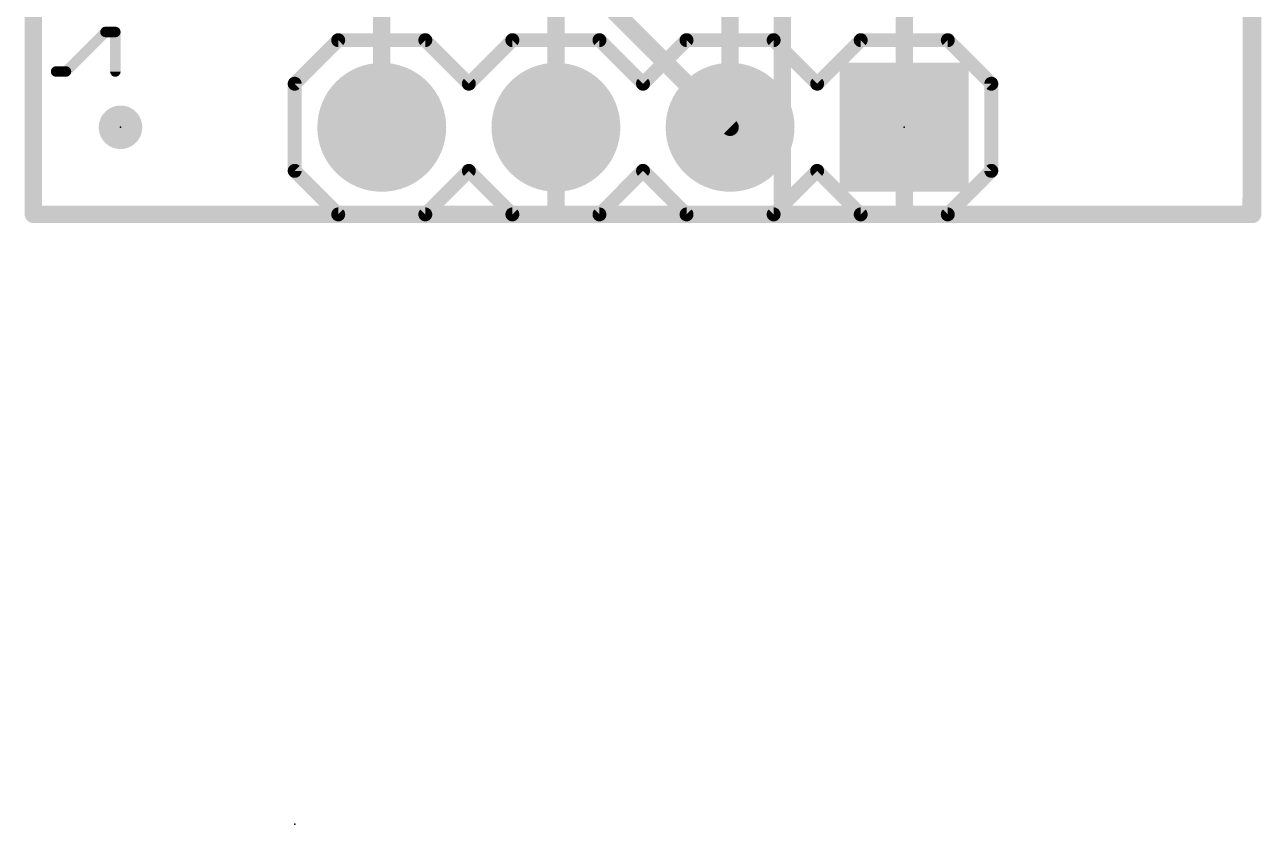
# Model space of a CAD drawing. Extents: x -0.1 to 17.9, y -8.9 to 17.9.
# Drawn here: x -0.13 to 17.91, y -8.89 to 2.76 of the extents above; entities that cross this region are included whole.
import ezdxf

# ---------------------------------------------------------------- set-up
doc = ezdxf.new("R2010")
doc.units = 0
for name, color, linetype in [('1', 12, 'CONTINUOUS'), ('16', 132, 'CONTINUOUS'), ('17', 110, 'CONTINUOUS'), ('20', 53, 'CONTINUOUS'), ('21', 41, 'CONTINUOUS'), ('23', 53, 'CONTINUOUS'), ('51', 53, 'CONTINUOUS')]:
    doc.layers.add(name, color=color, linetype=linetype)

# ---------------------------------------------------------------- blocks, each defined once
blk = doc.blocks.new('RECT')
blk.add_solid([(-0.5, -0.5), (0.5, -0.5), (-0.5, 0.5), (0.5, 0.5)])
blk = doc.blocks.new('SQUAREP')
blk.add_solid([(-0.5, -0.5), (0.5, -0.5), (-0.5, 0.5), (0.5, 0.5)])
blk = doc.blocks.new('ROUNDP')
at = {"const_width": 0.5}
blk.add_lwpolyline([(0, -0.25, 1), (0, 0.25, 1), (0, -0.25)], format="xyb", dxfattribs=at)
blk = doc.blocks.new('PIE')
at = {"const_width": 0.5}
blk.add_lwpolyline([(0, -0.25, 1), (0, 0.25, 1), (0, -0.25)], format="xyb", dxfattribs=at)

msp = doc.modelspace()

# ---------------------------------------------------------------- linework, layer by layer
at = {"layer": '1', "const_width": 0.254}
for points in [[(0, 0), (0, 17.78)], [(17.78, 17.78), (17.78, 0)], [(10.16, 1.27), (10.16, 6.35)], [(5.08, 1.27), (5.08, 3.81)], [(17.78, 0), (0, 0)]]:
    msp.add_lwpolyline(points, dxfattribs=at)
at = {"layer": '1', "const_width": 0.127}
for points in [[(5.0165, 1.27, 1), (5.1435, 1.27)], [(10.0965, 1.27, 1), (10.2235, 1.27)], [(0, 0.0635, 1), (0, -0.0635)], [(-0.0635, 0, 1), (0.0635, 0)], [(17.7165, 0, 1), (17.8435, 0)], [(17.78, -0.0635, 1), (17.78, 0.0635)]]:
    msp.add_lwpolyline(points, format="xyb", dxfattribs=at)
at = {"layer": '16'}
for points, const_width in [([(0, 0), (0, 17.78)], 0.254), ([(10.922, 17.78), (10.922, 0)], 0.254), ([(17.78, 0), (17.78, 17.78)], 0.254), ([(7.62, 0), (7.62, 6.858)], 0.254), ([(12.7, 6.858), (12.7, 0)], 0.254), ([(7.62, 5.08), (7.62, 0)], 0.254), ([(6.985, 4.445), (10.16, 1.27)], 0.254), ([(7.62, 1.27), (7.62, 2.921)], 0.254), ([(1.0505, 2.6593), (0.4743, 2.0831)], 0.1524), ([(1.1945, 2.6593), (1.0505, 2.6593)], 0.1524), ([(1.1945, 2.0831), (1.1945, 2.6593)], 0.1524), ([(0.4743, 2.0831), (0.3302, 2.0831)], 0.1524), ([(7.62, 0), (0, 0)], 0.254), ([(12.7, 0), (7.62, 0)], 0.254), ([(10.922, 0), (17.78, 0)], 0.254)]:
    msp.add_lwpolyline(points, dxfattribs=dict(at, const_width=const_width))
for points, const_width in [([(1.0505, 2.6974, 1), (1.0505, 2.6212)], 0.0762), ([(1.0774, 2.6324, 1), (1.0235, 2.6863)], 0.0762), ([(1.2326, 2.6593, 1), (1.1564, 2.6593)], 0.0762), ([(1.1945, 2.6212, 1), (1.1945, 2.6974)], 0.0762), ([(0.3302, 2.1212, 1), (0.3302, 2.045)], 0.0762), ([(0.4473, 2.11, 1), (0.5012, 2.0561)], 0.0762), ([(0.4743, 2.045, 1), (0.4743, 2.1212)], 0.0762), ([(1.1564, 2.0831, 1), (1.2326, 2.0831)], 0.0762), ([(7.5565, 1.27, 1), (7.6835, 1.27)], 0.127), ([(10.1151, 1.2251, 1), (10.2049, 1.3149)], 0.127), ([(0, 0.0635, 1), (0, -0.0635)], 0.127), ([(-0.0635, 0, 1), (0.0635, 0)], 0.127), ([(7.62, 0.0635, 1), (7.62, -0.0635)], 0.127), ([(7.5565, 0, 1), (7.6835, 0)], 0.127), ([(7.5565, 0, 1), (7.6835, 0)], 0.127), ([(7.62, -0.0635, 1), (7.62, 0.0635)], 0.127), ([(10.922, 0.0635, 1), (10.922, -0.0635)], 0.127), ([(10.8585, 0, 1), (10.9855, 0)], 0.127), ([(12.6365, 0, 1), (12.7635, 0)], 0.127), ([(12.7, -0.0635, 1), (12.7, 0.0635)], 0.127), ([(17.7165, 0, 1), (17.8435, 0)], 0.127), ([(17.78, -0.0635, 1), (17.78, 0.0635)], 0.127)]:
    msp.add_lwpolyline(points, format="xyb", dxfattribs=dict(at, const_width=const_width))
at = {"layer": '20', "const_width": 0.254}
for points in [[(0, 17.78), (0, 0)], [(17.76, 0), (17.78, 17.78)], [(0, 0), (17.76, 0)]]:
    msp.add_lwpolyline(points, dxfattribs=at)
at = {"layer": '20', "const_width": 0.127}
for points in [[(0, 0.0635, 1), (0, -0.0635)], [(-0.0635, 0, 1), (0.0635, 0)], [(17.6965, 0.0001, 1), (17.8235, -0.0001)], [(17.76, -0.0635, 1), (17.76, 0.0635)]]:
    msp.add_lwpolyline(points, format="xyb", dxfattribs=at)
at = {"layer": '21', "const_width": 0.2032}
for points in [[(3.81, 1.905), (4.445, 2.54)], [(4.445, 2.54), (5.715, 2.54)], [(6.35, 1.905), (5.715, 2.54)], [(6.35, 1.905), (6.985, 2.54)], [(6.985, 2.54), (8.255, 2.54)], [(8.255, 2.54), (8.89, 1.905)], [(8.89, 1.905), (9.525, 2.54)], [(9.525, 2.54), (10.795, 2.54)], [(10.795, 2.54), (11.43, 1.905)], [(11.43, 1.905), (12.065, 2.54)], [(12.065, 2.54), (13.335, 2.54)], [(13.97, 1.905), (13.335, 2.54)], [(3.81, 0.635), (3.81, 1.905)], [(13.97, 0.635), (13.97, 1.905)], [(4.445, 0), (3.81, 0.635)], [(5.715, 0), (6.35, 0.635)], [(6.985, 0), (6.35, 0.635)], [(8.89, 0.635), (8.255, 0)], [(9.525, 0), (8.89, 0.635)], [(11.43, 0.635), (10.795, 0)], [(12.065, 0), (11.43, 0.635)], [(13.335, 0), (13.97, 0.635)], [(5.715, 0), (4.445, 0)], [(8.255, 0), (6.985, 0)], [(10.795, 0), (9.525, 0)], [(13.335, 0), (12.065, 0)]]:
    msp.add_lwpolyline(points, dxfattribs=at)
at = {"layer": '21', "const_width": 0.1016}
for points in [[(4.445, 2.5908, 1), (4.445, 2.4892)], [(4.4809, 2.5041, 1), (4.4091, 2.5759)], [(5.7509, 2.5759, 1), (5.6791, 2.5041)], [(5.715, 2.4892, 1), (5.715, 2.5908)], [(6.985, 2.5908, 1), (6.985, 2.4892)], [(7.0209, 2.5041, 1), (6.9491, 2.5759)], [(8.2909, 2.5759, 1), (8.2191, 2.5041)], [(8.255, 2.4892, 1), (8.255, 2.5908)], [(9.525, 2.5908, 1), (9.525, 2.4892)], [(9.5609, 2.5041, 1), (9.4891, 2.5759)], [(10.8309, 2.5759, 1), (10.7591, 2.5041)], [(10.795, 2.4892, 1), (10.795, 2.5908)], [(12.065, 2.5908, 1), (12.065, 2.4892)], [(12.1009, 2.5041, 1), (12.0291, 2.5759)], [(13.3709, 2.5759, 1), (13.2991, 2.5041)], [(13.335, 2.4892, 1), (13.335, 2.5908)], [(3.8608, 1.905, 1), (3.7592, 1.905)], [(3.7741, 1.9409, 1), (3.8459, 1.8691)], [(6.3141, 1.9409, 1), (6.3859, 1.8691)], [(6.3141, 1.8691, 1), (6.3859, 1.9409)], [(8.8541, 1.9409, 1), (8.9259, 1.8691)], [(8.8541, 1.8691, 1), (8.9259, 1.9409)], [(11.3941, 1.9409, 1), (11.4659, 1.8691)], [(11.3941, 1.8691, 1), (11.4659, 1.9409)], [(14.0208, 1.905, 1), (13.9192, 1.905)], [(13.9341, 1.8691, 1), (14.0059, 1.9409)], [(3.8459, 0.6709, 1), (3.7741, 0.5991)], [(6.3859, 0.6709, 1), (6.3141, 0.5991)], [(6.3859, 0.5991, 1), (6.3141, 0.6709)], [(8.9259, 0.6709, 1), (8.8541, 0.5991)], [(8.9259, 0.5991, 1), (8.8541, 0.6709)], [(11.4659, 0.6709, 1), (11.3941, 0.5991)], [(11.4659, 0.5991, 1), (11.3941, 0.6709)], [(14.0059, 0.5991, 1), (13.9341, 0.6709)], [(3.7592, 0.635, 1), (3.8608, 0.635)], [(13.9192, 0.635, 1), (14.0208, 0.635)], [(4.445, 0.0508, 1), (4.445, -0.0508)], [(4.4091, -0.0359, 1), (4.4809, 0.0359)], [(5.6791, 0.0359, 1), (5.7509, -0.0359)], [(5.715, -0.0508, 1), (5.715, 0.0508)], [(6.985, 0.0508, 1), (6.985, -0.0508)], [(6.9491, -0.0359, 1), (7.0209, 0.0359)], [(8.2191, 0.0359, 1), (8.2909, -0.0359)], [(8.255, -0.0508, 1), (8.255, 0.0508)], [(9.525, 0.0508, 1), (9.525, -0.0508)], [(9.4891, -0.0359, 1), (9.5609, 0.0359)], [(10.7591, 0.0359, 1), (10.8309, -0.0359)], [(10.795, -0.0508, 1), (10.795, 0.0508)], [(12.065, 0.0508, 1), (12.065, -0.0508)], [(12.0291, -0.0359, 1), (12.1009, 0.0359)], [(13.2991, 0.0359, 1), (13.3709, -0.0359)], [(13.335, -0.0508, 1), (13.335, 0.0508)]]:
    msp.add_lwpolyline(points, format="xyb", dxfattribs=at)
at = {"layer": '23'}
for p in [(1.27, 1.27), (12.7, 1.27), (3.81, -8.89)]:
    msp.add_point(p, dxfattribs=at)

# ---------------------------------------------------------------- block references
at = {"layer": '1', "xscale": 0.635, "yscale": 0.635}
msp.add_blockref('PIE', (1.27, 1.27), dxfattribs=at)
at = {"layer": '17', "xscale": 1.8796, "yscale": 1.8796, "rotation": 270}
for name, p in [('ROUNDP', (5.08, 1.27)), ('ROUNDP', (5.08, 1.27)), ('ROUNDP', (7.62, 1.27)), ('ROUNDP', (7.62, 1.27)), ('ROUNDP', (10.16, 1.27)), ('ROUNDP', (10.16, 1.27)), ('SQUAREP', (12.7, 1.27)), ('SQUAREP', (12.7, 1.27))]:
    msp.add_blockref(name, p, dxfattribs=at)
at = {"layer": '51', "xscale": 0.508, "yscale": 0.508, "rotation": 180}
for p in [(5.08, 1.27), (7.62, 1.27), (10.16, 1.27), (12.7, 1.27)]:
    msp.add_blockref('RECT', p, dxfattribs=at)

doc.saveas('drawing.dxf')
